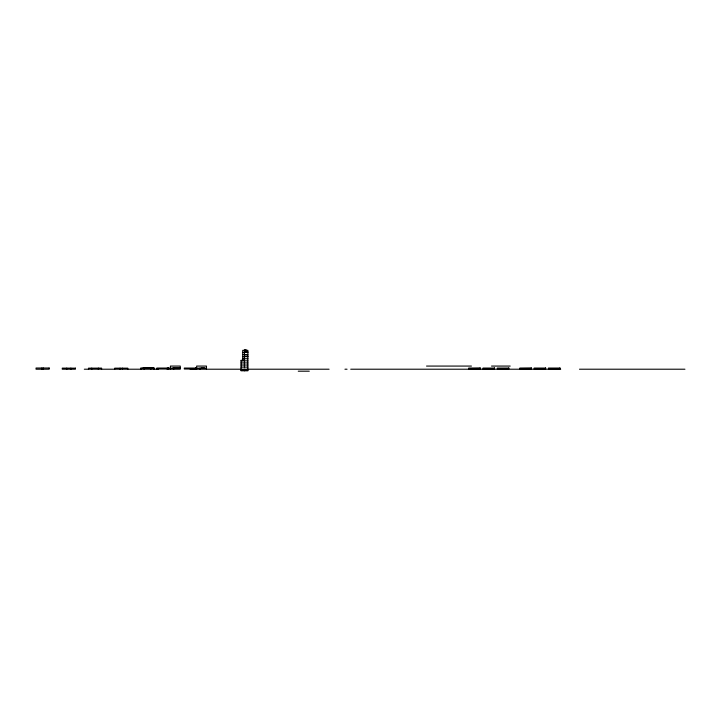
<?xml version="1.0" encoding="UTF-8"?>
<svg xmlns="http://www.w3.org/2000/svg" width="721" height="721" viewBox="0 0 721 721"><rect width="100%" height="100%" fill="white"/><g stroke="black" fill="none" stroke-linecap="round" stroke-linejoin="round"><path stroke-width="1.08" d="M244.455 351.911L247.871 351.911M242.743 352.434L247.871 352.434M242.743 354.534L247.871 354.534M244.455 356.102L247.871 356.102M242.743 356.634L247.871 356.634M242.743 358.725L247.871 358.725M244.455 360.302L241.039 360.302L241.039 370.792L247.871 370.792L247.871 350.334L242.743 350.334L242.743 360.824M241.039 360.824L247.871 360.824M241.039 362.924L247.871 362.924M241.039 365.024L247.871 365.024M426.526 366.07L471.435 366.07M491.524 366.07L510.198 366.07M241.039 367.115L247.871 367.115M142.866 367.953L154.042 367.953L154.042 369.215M168.317 368.061L156.854 368.061L156.854 369.017L168.317 369.017L168.317 367.917M172.851 367.953L179.322 367.953M195.779 368.061L184.315 368.061L184.315 369.017L195.779 369.017L195.779 367.917M201.078 367.953L204.575 367.953M494.471 368.061L483.007 368.061L483.007 369.017L494.471 369.017L494.471 367.917M508.801 368.061L497.337 368.061L497.337 369.017L508.801 369.017L508.801 367.917M545.608 368.061L534.153 368.061L534.153 369.017L545.608 369.017L545.608 367.917M559.938 368.061L548.474 368.061L548.474 369.017L559.938 369.017L559.938 367.917M140.928 368.08L154.042 368.08M167.146 368.17L180.259 368.17M195.553 368.17L206.476 368.17M84.312 369.215L158.196 369.215M167.146 369.215L180.259 369.215L180.259 366.07L170.426 366.07L170.426 369.215M190.146 369.215L329.082 369.215M344.953 369.215L347.044 369.215M350.73 369.215L560.704 369.215M579.486 369.215L684.95 369.215M241.039 369.738L247.871 369.738M241.039 370.27L247.871 370.27M298.269 371.189L309.282 371.189M246.167 350.334L246.167 349.811L244.455 349.811L244.455 350.334M246.167 351.911L246.167 351.388L244.455 351.388L244.455 367.115M244.455 369.215L244.455 369.738M244.455 370.27L244.455 370.792M206.476 369.215L206.476 366.07L196.644 366.07L196.644 369.215M199.924 368.125L199.924 369.215M173.707 368.125L173.707 369.215M150.761 367.953L150.761 369.215M144.209 368.17L144.209 369.215M140.928 368.125L140.928 369.215M127.824 369.215L127.824 368.17L114.711 368.17L114.711 369.215M122.498 368.17L122.498 369.215M120.037 368.17L120.037 369.215M101.598 369.215L101.598 368.125L88.494 368.17L88.494 369.215M98.326 368.125L98.326 369.215M91.765 368.125L91.765 369.215M70.874 368.125L70.874 369.215M66.774 368.125L66.774 369.215M43.305 368.016L43.305 369.215M41.908 368.016L41.908 369.215M49.163 368.016L36.05 368.016L36.05 369.215L49.163 369.215L49.163 368.016M480.141 367.917L468.677 368.061L468.677 369.017L480.141 369.017L480.141 367.917M531.287 367.917L519.823 368.061L519.823 369.017L531.287 369.017L531.287 367.917M75.381 368.17L62.267 368.125L62.267 369.215L75.381 369.215L75.381 368.125"/></g></svg>
